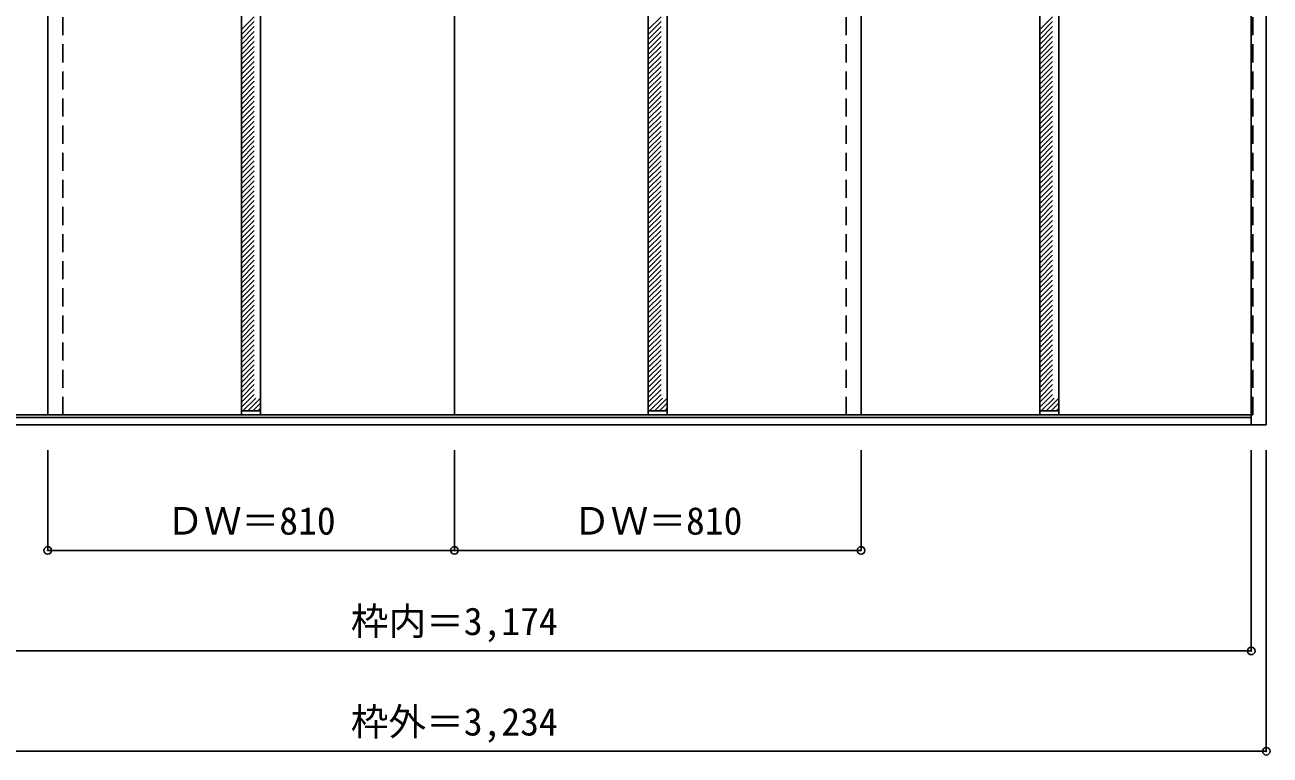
# Model space of a CAD drawing. Units: millimetres, scale not verified. Extents: x -2139 to 1647, y -1729 to 1183.
# Drawn here: x -833 to 1647, y -1729 to -275 of the extents above; entities that cross this region are included whole.
import ezdxf
from ezdxf.enums import TextEntityAlignment as Align

# ---------------------------------------------------------------- set-up
doc = ezdxf.new("R2010")
doc.units = ezdxf.units.MM
doc.header["$LTSCALE"] = 30
doc.header["$PDMODE"] = 32
doc.header["$PDSIZE"] = 15
doc.linetypes.add('DASHED1', pattern=[1.8, 1.2, -0.6])
doc.layers.add('0-0', color=4, linetype='DASHED1')
doc.layers.add('0-1_寸法', color=7, linetype='Continuous')
doc.styles.add('ＭＳ ゴシック', font='')
doc.styles.get('ＭＳ ゴシック').set_extended_font_data('MS Gothic')

msp = doc.modelspace()

# ---------------------------------------------------------------- linework, layer by layer
at = {"layer": '0-0', "color": 3, "linetype": 'Continuous'}
for p, q in [((1609.81, -1071.97), (1609.81, 1175.03)), ((1639.81, -1071.97), (1639.81, 1175.03)), ((-787.19, -1051.97), (-787.19, 1131.03)), ((-401.19, 1131.03), (-401.19, -1051.97)), ((-363.19, 1131.03), (-363.19, -1051.97)), ((22.81, -1051.97), (22.81, 1131.03)), ((408.81, 1131.03), (408.81, -1051.97)), ((446.81, 1131.03), (446.81, -1051.97)), ((832.81, -1051.97), (832.81, 1131.03)), ((1188.81, 1131.03), (1188.81, -1051.97)), ((1226.81, 1131.03), (1226.81, -1051.97)), ((-1564.19, -1051.97), (22.81, -1051.97)), ((1609.81, -1056.97), (-1564.19, -1056.97)), ((1609.81, -1051.97), (22.81, -1051.97)), ((1639.81, -1071.97), (-1594.19, -1071.97))]:
    msp.add_line(p, q, dxfattribs=at)
at = {"layer": '0-0'}
for p, q in [((-757.19, -1051.97), (-757.19, 1131.03)), ((802.81, -1051.97), (802.81, 1131.03)), ((-401.19, -284.51), (-363.19, -246.51)), ((408.81, -284.51), (446.81, -246.51)), ((1188.81, -284.51), (1226.81, -246.51)), ((-401.19, -294.41), (-363.19, -256.41)), ((-401.19, -304.31), (-363.19, -266.31)), ((408.81, -294.41), (446.81, -256.41)), ((408.81, -304.31), (446.81, -266.31)), ((1188.81, -294.41), (1226.81, -256.41)), ((1188.81, -304.31), (1226.81, -266.31)), ((-401.19, -314.21), (-363.19, -276.21)), ((-401.19, -324.11), (-363.19, -286.11)), ((-401.19, -334.01), (-363.19, -296.01)), ((408.81, -314.21), (446.81, -276.21)), ((408.81, -324.11), (446.81, -286.11)), ((408.81, -334.01), (446.81, -296.01)), ((1188.81, -314.21), (1226.81, -276.21)), ((1188.81, -324.11), (1226.81, -286.11)), ((1188.81, -334.01), (1226.81, -296.01)), ((-401.19, -343.91), (-363.19, -305.91)), ((-401.19, -353.81), (-363.19, -315.81)), ((408.81, -343.91), (446.81, -305.91)), ((408.81, -353.81), (446.81, -315.81)), ((1188.81, -343.91), (1226.81, -305.91)), ((1188.81, -353.81), (1226.81, -315.81)), ((-401.19, -363.71), (-363.19, -325.71)), ((-401.19, -373.61), (-363.19, -335.61)), ((-401.19, -383.51), (-363.19, -345.51)), ((408.81, -363.71), (446.81, -325.71)), ((408.81, -373.61), (446.81, -335.61)), ((408.81, -383.51), (446.81, -345.51)), ((1188.81, -363.71), (1226.81, -325.71)), ((1188.81, -373.61), (1226.81, -335.61)), ((1188.81, -383.51), (1226.81, -345.51)), ((-401.19, -393.41), (-363.19, -355.41)), ((-401.19, -403.31), (-363.19, -365.31)), ((408.81, -393.41), (446.81, -355.41)), ((408.81, -403.31), (446.81, -365.31)), ((1188.81, -393.41), (1226.81, -355.41)), ((1188.81, -403.31), (1226.81, -365.31)), ((-401.19, -413.21), (-363.19, -375.21)), ((-401.19, -423.11), (-363.19, -385.11)), ((-401.19, -433.01), (-363.19, -395.01)), ((408.81, -413.21), (446.81, -375.21)), ((408.81, -423.11), (446.81, -385.11)), ((408.81, -433.01), (446.81, -395.01)), ((1188.81, -413.21), (1226.81, -375.21)), ((1188.81, -423.11), (1226.81, -385.11)), ((1188.81, -433.01), (1226.81, -395.01)), ((-401.19, -442.9), (-363.19, -404.9)), ((-401.19, -452.8), (-363.19, -414.8)), ((408.81, -442.9), (446.81, -404.9)), ((408.81, -452.8), (446.81, -414.8)), ((1188.81, -442.9), (1226.81, -404.9)), ((1188.81, -452.8), (1226.81, -414.8)), ((-401.19, -462.7), (-363.19, -424.7)), ((-401.19, -472.6), (-363.19, -434.6)), ((-401.19, -482.5), (-363.19, -444.5)), ((408.81, -462.7), (446.81, -424.7)), ((408.81, -472.6), (446.81, -434.6)), ((408.81, -482.5), (446.81, -444.5)), ((1188.81, -462.7), (1226.81, -424.7)), ((1188.81, -472.6), (1226.81, -434.6)), ((1188.81, -482.5), (1226.81, -444.5)), ((-401.19, -492.4), (-363.19, -454.4)), ((-401.19, -502.3), (-363.19, -464.3)), ((408.81, -492.4), (446.81, -454.4)), ((408.81, -502.3), (446.81, -464.3)), ((1188.81, -492.4), (1226.81, -454.4)), ((1188.81, -502.3), (1226.81, -464.3)), ((-401.19, -512.2), (-363.19, -474.2)), ((-401.19, -522.1), (-363.19, -484.1)), ((-401.19, -532), (-363.19, -494)), ((408.81, -512.2), (446.81, -474.2)), ((408.81, -522.1), (446.81, -484.1)), ((408.81, -532), (446.81, -494)), ((1188.81, -512.2), (1226.81, -474.2)), ((1188.81, -522.1), (1226.81, -484.1)), ((1188.81, -532), (1226.81, -494)), ((-401.19, -541.9), (-363.19, -503.9)), ((-401.19, -551.8), (-363.19, -513.8)), ((408.81, -541.9), (446.81, -503.9)), ((408.81, -551.8), (446.81, -513.8)), ((1188.81, -541.9), (1226.81, -503.9)), ((1188.81, -551.8), (1226.81, -513.8)), ((-401.19, -561.7), (-363.19, -523.7)), ((-401.19, -571.6), (-363.19, -533.6)), ((-401.19, -581.5), (-363.19, -543.5)), ((408.81, -561.7), (446.81, -523.7)), ((408.81, -571.6), (446.81, -533.6)), ((408.81, -581.5), (446.81, -543.5)), ((1188.81, -561.7), (1226.81, -523.7)), ((1188.81, -571.6), (1226.81, -533.6)), ((1188.81, -581.5), (1226.81, -543.5)), ((-401.19, -591.4), (-363.19, -553.4)), ((-401.19, -601.3), (-363.19, -563.3)), ((408.81, -591.4), (446.81, -553.4)), ((408.81, -601.3), (446.81, -563.3)), ((1188.81, -591.4), (1226.81, -553.4)), ((1188.81, -601.3), (1226.81, -563.3)), ((-401.19, -611.2), (-363.19, -573.2)), ((-401.19, -621.1), (-363.19, -583.1)), ((-401.19, -631), (-363.19, -593)), ((408.81, -611.2), (446.81, -573.2)), ((408.81, -621.1), (446.81, -583.1)), ((408.81, -631), (446.81, -593)), ((1188.81, -611.2), (1226.81, -573.2)), ((1188.81, -621.1), (1226.81, -583.1)), ((1188.81, -631), (1226.81, -593)), ((-401.19, -640.89), (-363.19, -602.89)), ((-401.19, -650.79), (-363.19, -612.79)), ((408.81, -640.89), (446.81, -602.89)), ((408.81, -650.79), (446.81, -612.79)), ((1188.81, -640.89), (1226.81, -602.89)), ((1188.81, -650.79), (1226.81, -612.79)), ((-401.19, -660.69), (-363.19, -622.69)), ((-401.19, -670.59), (-363.19, -632.59)), ((-401.19, -680.49), (-363.19, -642.49)), ((408.81, -660.69), (446.81, -622.69)), ((408.81, -670.59), (446.81, -632.59)), ((408.81, -680.49), (446.81, -642.49)), ((1188.81, -660.69), (1226.81, -622.69)), ((1188.81, -670.59), (1226.81, -632.59)), ((1188.81, -680.49), (1226.81, -642.49)), ((-401.19, -690.39), (-363.19, -652.39)), ((-401.19, -700.29), (-363.19, -662.29)), ((408.81, -690.39), (446.81, -652.39)), ((408.81, -700.29), (446.81, -662.29)), ((1188.81, -690.39), (1226.81, -652.39)), ((1188.81, -700.29), (1226.81, -662.29)), ((-401.19, -710.19), (-363.19, -672.19)), ((-401.19, -720.09), (-363.19, -682.09)), ((-401.19, -729.99), (-363.19, -691.99)), ((408.81, -710.19), (446.81, -672.19)), ((408.81, -720.09), (446.81, -682.09)), ((408.81, -729.99), (446.81, -691.99)), ((1188.81, -710.19), (1226.81, -672.19)), ((1188.81, -720.09), (1226.81, -682.09)), ((1188.81, -729.99), (1226.81, -691.99)), ((-401.19, -739.89), (-363.19, -701.89)), ((-401.19, -749.79), (-363.19, -711.79)), ((408.81, -739.89), (446.81, -701.89)), ((408.81, -749.79), (446.81, -711.79)), ((1188.81, -739.89), (1226.81, -701.89)), ((1188.81, -749.79), (1226.81, -711.79)), ((-401.19, -759.69), (-363.19, -721.69)), ((-401.19, -769.59), (-363.19, -731.59)), ((-401.19, -779.49), (-363.19, -741.49)), ((408.81, -759.69), (446.81, -721.69)), ((408.81, -769.59), (446.81, -731.59)), ((408.81, -779.49), (446.81, -741.49)), ((1188.81, -759.69), (1226.81, -721.69)), ((1188.81, -769.59), (1226.81, -731.59)), ((1188.81, -779.49), (1226.81, -741.49)), ((-401.19, -789.39), (-363.19, -751.39)), ((-401.19, -799.29), (-363.19, -761.29)), ((408.81, -789.39), (446.81, -751.39)), ((408.81, -799.29), (446.81, -761.29)), ((1188.81, -789.39), (1226.81, -751.39)), ((1188.81, -799.29), (1226.81, -761.29)), ((-401.19, -809.19), (-363.19, -771.19)), ((-401.19, -819.09), (-363.19, -781.09)), ((-401.19, -828.99), (-363.19, -790.99)), ((408.81, -809.19), (446.81, -771.19)), ((408.81, -819.09), (446.81, -781.09)), ((408.81, -828.99), (446.81, -790.99)), ((1188.81, -809.19), (1226.81, -771.19)), ((1188.81, -819.09), (1226.81, -781.09)), ((1188.81, -828.99), (1226.81, -790.99)), ((-401.19, -838.88), (-363.19, -800.88)), ((-401.19, -848.78), (-363.19, -810.78)), ((408.81, -838.88), (446.81, -800.88)), ((408.81, -848.78), (446.81, -810.78)), ((1188.81, -838.88), (1226.81, -800.88)), ((1188.81, -848.78), (1226.81, -810.78)), ((-401.19, -858.68), (-363.19, -820.68)), ((-401.19, -868.58), (-363.19, -830.58)), ((-401.19, -878.48), (-363.19, -840.48)), ((408.81, -858.68), (446.81, -820.68)), ((408.81, -868.58), (446.81, -830.58)), ((408.81, -878.48), (446.81, -840.48)), ((1188.81, -858.68), (1226.81, -820.68)), ((1188.81, -868.58), (1226.81, -830.58)), ((1188.81, -878.48), (1226.81, -840.48)), ((-401.19, -888.38), (-363.19, -850.38)), ((-401.19, -898.28), (-363.19, -860.28)), ((408.81, -888.38), (446.81, -850.38)), ((408.81, -898.28), (446.81, -860.28)), ((1188.81, -888.38), (1226.81, -850.38)), ((1188.81, -898.28), (1226.81, -860.28)), ((-401.19, -908.18), (-363.19, -870.18)), ((-401.19, -918.08), (-363.19, -880.08)), ((-401.19, -927.98), (-363.19, -889.98)), ((408.81, -908.18), (446.81, -870.18)), ((408.81, -918.08), (446.81, -880.08)), ((408.81, -927.98), (446.81, -889.98)), ((1188.81, -908.18), (1226.81, -870.18)), ((1188.81, -918.08), (1226.81, -880.08)), ((1188.81, -927.98), (1226.81, -889.98)), ((-401.19, -937.88), (-363.19, -899.88)), ((-401.19, -947.78), (-363.19, -909.78)), ((408.81, -937.88), (446.81, -899.88)), ((408.81, -947.78), (446.81, -909.78)), ((1188.81, -937.88), (1226.81, -899.88)), ((1188.81, -947.78), (1226.81, -909.78)), ((-401.19, -957.68), (-363.19, -919.68)), ((-401.19, -967.58), (-363.19, -929.58)), ((-401.19, -977.48), (-363.19, -939.48)), ((408.81, -957.68), (446.81, -919.68)), ((408.81, -967.58), (446.81, -929.58)), ((408.81, -977.48), (446.81, -939.48)), ((1188.81, -957.68), (1226.81, -919.68)), ((1188.81, -967.58), (1226.81, -929.58)), ((1188.81, -977.48), (1226.81, -939.48)), ((-401.19, -987.38), (-363.19, -949.38)), ((-401.19, -997.28), (-363.19, -959.28)), ((408.81, -987.38), (446.81, -949.38)), ((408.81, -997.28), (446.81, -959.28)), ((1188.81, -987.38), (1226.81, -949.38)), ((1188.81, -997.28), (1226.81, -959.28)), ((-401.19, -1007.18), (-363.19, -969.18)), ((-401.19, -1017.08), (-363.19, -979.08)), ((-401.19, -1026.98), (-363.19, -988.98)), ((408.81, -1007.18), (446.81, -969.18)), ((408.81, -1017.08), (446.81, -979.08)), ((408.81, -1026.98), (446.81, -988.98)), ((1188.81, -1007.18), (1226.81, -969.18)), ((1188.81, -1017.08), (1226.81, -979.08)), ((1188.81, -1026.98), (1226.81, -988.98)), ((-401.19, -1036.87), (-363.19, -998.87)), ((-398.39, -1043.97), (-363.19, -1008.77)), ((408.81, -1036.87), (446.81, -998.87)), ((411.61, -1043.97), (446.81, -1008.77)), ((1188.81, -1036.87), (1226.81, -998.87)), ((1191.61, -1043.97), (1226.81, -1008.77)), ((-388.49, -1043.97), (-363.19, -1018.67)), ((-378.59, -1043.97), (-363.19, -1028.57)), ((-368.69, -1043.97), (-363.19, -1038.47)), ((421.51, -1043.97), (446.81, -1018.67)), ((431.41, -1043.97), (446.81, -1028.57)), ((441.31, -1043.97), (446.81, -1038.47)), ((1201.51, -1043.97), (1226.81, -1018.67)), ((1211.41, -1043.97), (1226.81, -1028.57)), ((1221.31, -1043.97), (1226.81, -1038.47)), ((1609.81, -1051.97), (1612.81, -1051.97))]:
    msp.add_line(p, q, dxfattribs=at)
at = {"layer": '0-0', "color": 7, "linetype": 'Continuous'}
for p, q in [((-401.19, -1043.97), (-363.19, -1043.97)), ((408.81, -1043.97), (446.81, -1043.97)), ((1188.81, -1043.97), (1226.81, -1043.97))]:
    msp.add_line(p, q, dxfattribs=at)
at = {"layer": '0-0'}
msp.add_lwpolyline([(1612.81, -1051.97), (1612.81, 1131.03), (1609.81, 1131.03)], dxfattribs=at)
at = {"layer": '0-1_寸法', "color": 4}
for p, q in [((-787.19, -1321.97), (-787.19, -1121.97)), ((22.81, -1321.97), (22.81, -1121.97)), ((832.81, -1321.97), (832.81, -1121.97)), ((-787.19, -1321.97), (832.81, -1321.97))]:
    msp.add_line(p, q, dxfattribs=at)
for points in [[(-1594.19, -1721.97), (1639.81, -1721.97), (1639.81, -1121.97)], [(-1564.19, -1521.97), (1609.81, -1521.97), (1609.81, -1121.97)]]:
    msp.add_lwpolyline(points, dxfattribs=at)
at = {"layer": '0-1_寸法'}
for p in [(-787.19, -1321.97), (22.81, -1321.97), (832.81, -1321.97), (1609.81, -1521.97), (1639.81, -1721.97)]:
    msp.add_point(p, dxfattribs=at)

# ---------------------------------------------------------------- texts
at = {"layer": '0-1_寸法', "style": 'ＭＳ ゴシック'}
for s, p in [('ＤＷ＝810', (-550.94, -1306.97)), ('ＤＷ＝810', (259.06, -1306.97)), ('枠内＝3,174', (-183.44, -1506.97)), ('枠外＝3,234', (-183.44, -1706.97))]:
    msp.add_text(s, height=54.99, dxfattribs=at).set_placement(p, align=Align.BOTTOM_LEFT)

doc.saveas('drawing.dxf')
